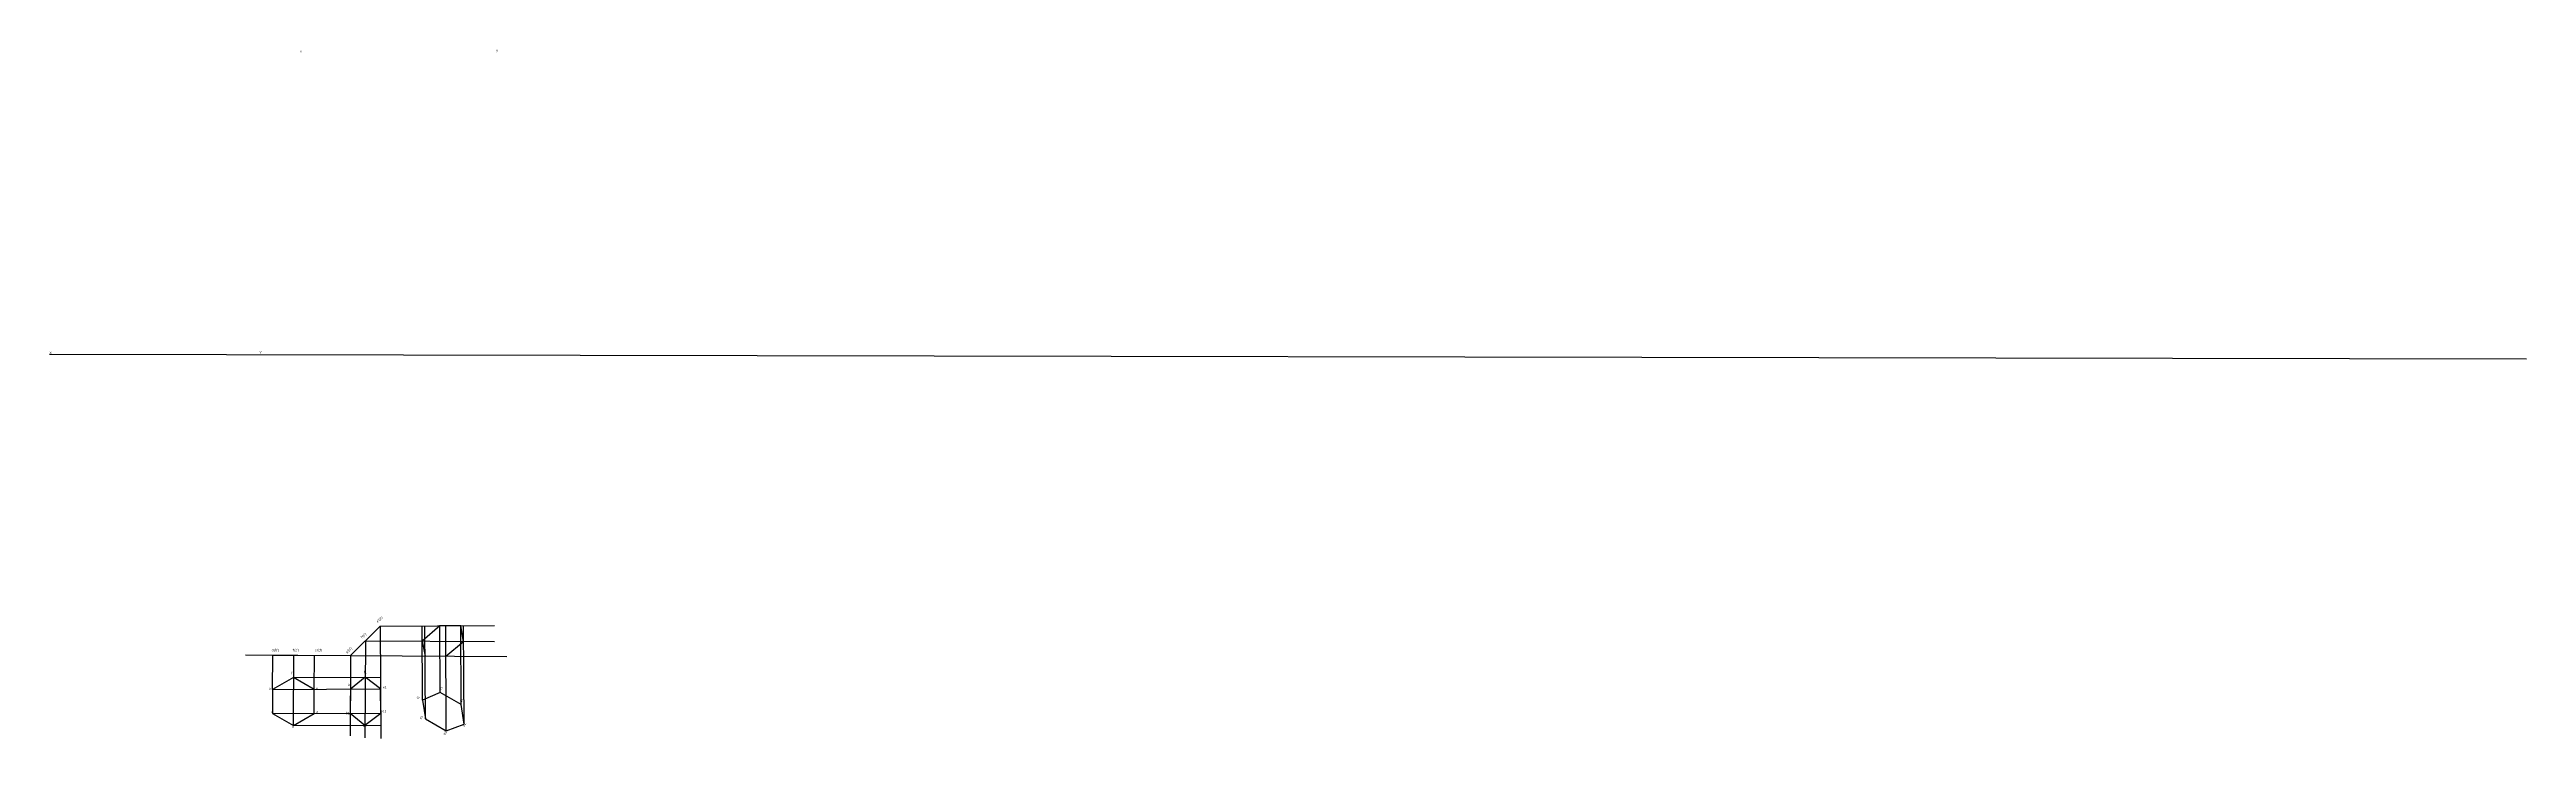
# Model space of a CAD drawing. Header units: millimetres. Extents: x 1182 to 4265, y 649 to 1506.
import ezdxf

# ---------------------------------------------------------------- set-up
doc = ezdxf.new("R2010")
doc.units = ezdxf.units.MM
doc.styles.get("Standard").update_dxf_attribs({"font": 'arial.ttf'})

msp = doc.modelspace()

# ---------------------------------------------------------------- linework, layer by layer
for p, q in [((1182.3, 1127), (4264.8, 1120.9)), ((1594, 788.8), (1736.2, 789.6)), ((1594, 788.8), (1594.8, 649.1)), ((1646.5, 696.8), (1645.9, 789.1)), ((1650.2, 673.4), (1649.5, 789.1)), ((1668.6, 706.2), (1668.1, 789.2)), ((1676.1, 658.4), (1675.4, 789.2)), ((1694.7, 691.5), (1694.2, 789.3)), ((1698.3, 666.9), (1697.6, 789.4)), ((1426.4, 752.9), (1751.3, 751)), ((1459.9, 710), (1460.1, 752.7)), ((1485.8, 665), (1486.3, 752.5)), ((1511.8, 710), (1512.1, 752.4)), ((1557, 752.2), (1556.4, 652.5)), ((1575.5, 770.5), (1574.8, 650)), ((1575.5, 770.5), (1735.9, 769.6)), ((1459.9, 710), (1594.4, 710.7)), ((1486.2, 724.8), (1594.3, 725.4)), ((1459.9, 680), (1594.6, 680.7)), ((1485.8, 665), (1594.7, 665.6))]:
    msp.add_line(p, q)
at = {"color": 6, "lineweight": -3}
for p, q in [((1557, 752.2), (1594, 788.8)), ((1668.1, 789.2), (1646.1, 770.1)), ((1694.2, 789.3), (1668.1, 789.2)), ((1697.7, 769.8), (1694.2, 789.3)), ((1460.1, 752.7), (1512.1, 752.4)), ((1646.1, 770.1), (1649.7, 751.6)), ((1649.7, 751.6), (1675.6, 751.8)), ((1675.6, 751.5), (1697.7, 769.8)), ((1556.8, 710.5), (1556.6, 680.5)), ((1575.3, 725.3), (1556.8, 710.5)), ((1594.4, 710.7), (1575.3, 725.3)), ((1594.6, 680.7), (1594.4, 710.7)), ((1556.6, 680.5), (1574.9, 665.5)), ((1574.9, 665.5), (1594.6, 680.7)), ((1668.6, 706.2), (1646.5, 696.8)), ((1646.5, 696.8), (1650.2, 673.4)), ((1694.7, 691.5), (1668.6, 706.2)), ((1698.3, 666.9), (1694.7, 691.5)), ((1650.2, 673.4), (1676.1, 658.4)), ((1676.1, 658.4), (1698.3, 666.9))]:
    msp.add_line(p, q, dxfattribs=at)
msp.add_lwpolyline([(1511.8, 710), (1485.8, 725), (1459.9, 710), (1459.9, 680), (1485.8, 665), (1511.8, 680)], close=True, dxfattribs=at)

# ---------------------------------------------------------------- texts
for s, p in [('x', (1494, 1502)), ('y', (1738.3, 1503.2)), ('X', (1182.3, 1127)), ('Y', (1443.6, 1127.6)), ("a'(b')", (1458.7, 757.4)), ("f'(c')", (1484.9, 757.4)), ("e'(d')", (1512.7, 757.4)), ('a', (1455.4, 709.7)), ('f', (1483.4, 729)), ('e', (1514.2, 710)), ('a1', (1553.5, 714.7)), ('f1', (1573.6, 730.1)), ('e1', (1597, 711.3)), ('b', (1457.5, 680.2)), ('d', (1514.2, 680.2)), ('b1', (1551.3, 679.1)), ('d1', (1596.7, 681.6)), ('c', (1484.3, 662.1)), ('c1', (1572.3, 663.4))]:
    msp.add_text(s, height=3).set_placement(p)
for s, rotation, p in [("f'(c')", 45, (1571.3, 773.1)), ("e'(d')", 45, (1590.9, 792.8)), ("a'(b')", 45, (1552.7, 754.6)), ('e1', 60.341, (1669.4, 708.8)), ('f1', 60.341, (1641.4, 697.7)), ('d1', 60.341, (1695, 693.8)), ('a1', 60.341, (1644.9, 672.6)), ('b1', 60.341, (1674.7, 653.1)), ('c1', 60.341, (1698.8, 663.6))]:
    msp.add_text(s, height=3, rotation=rotation).set_placement(p)

doc.saveas('drawing.dxf')
